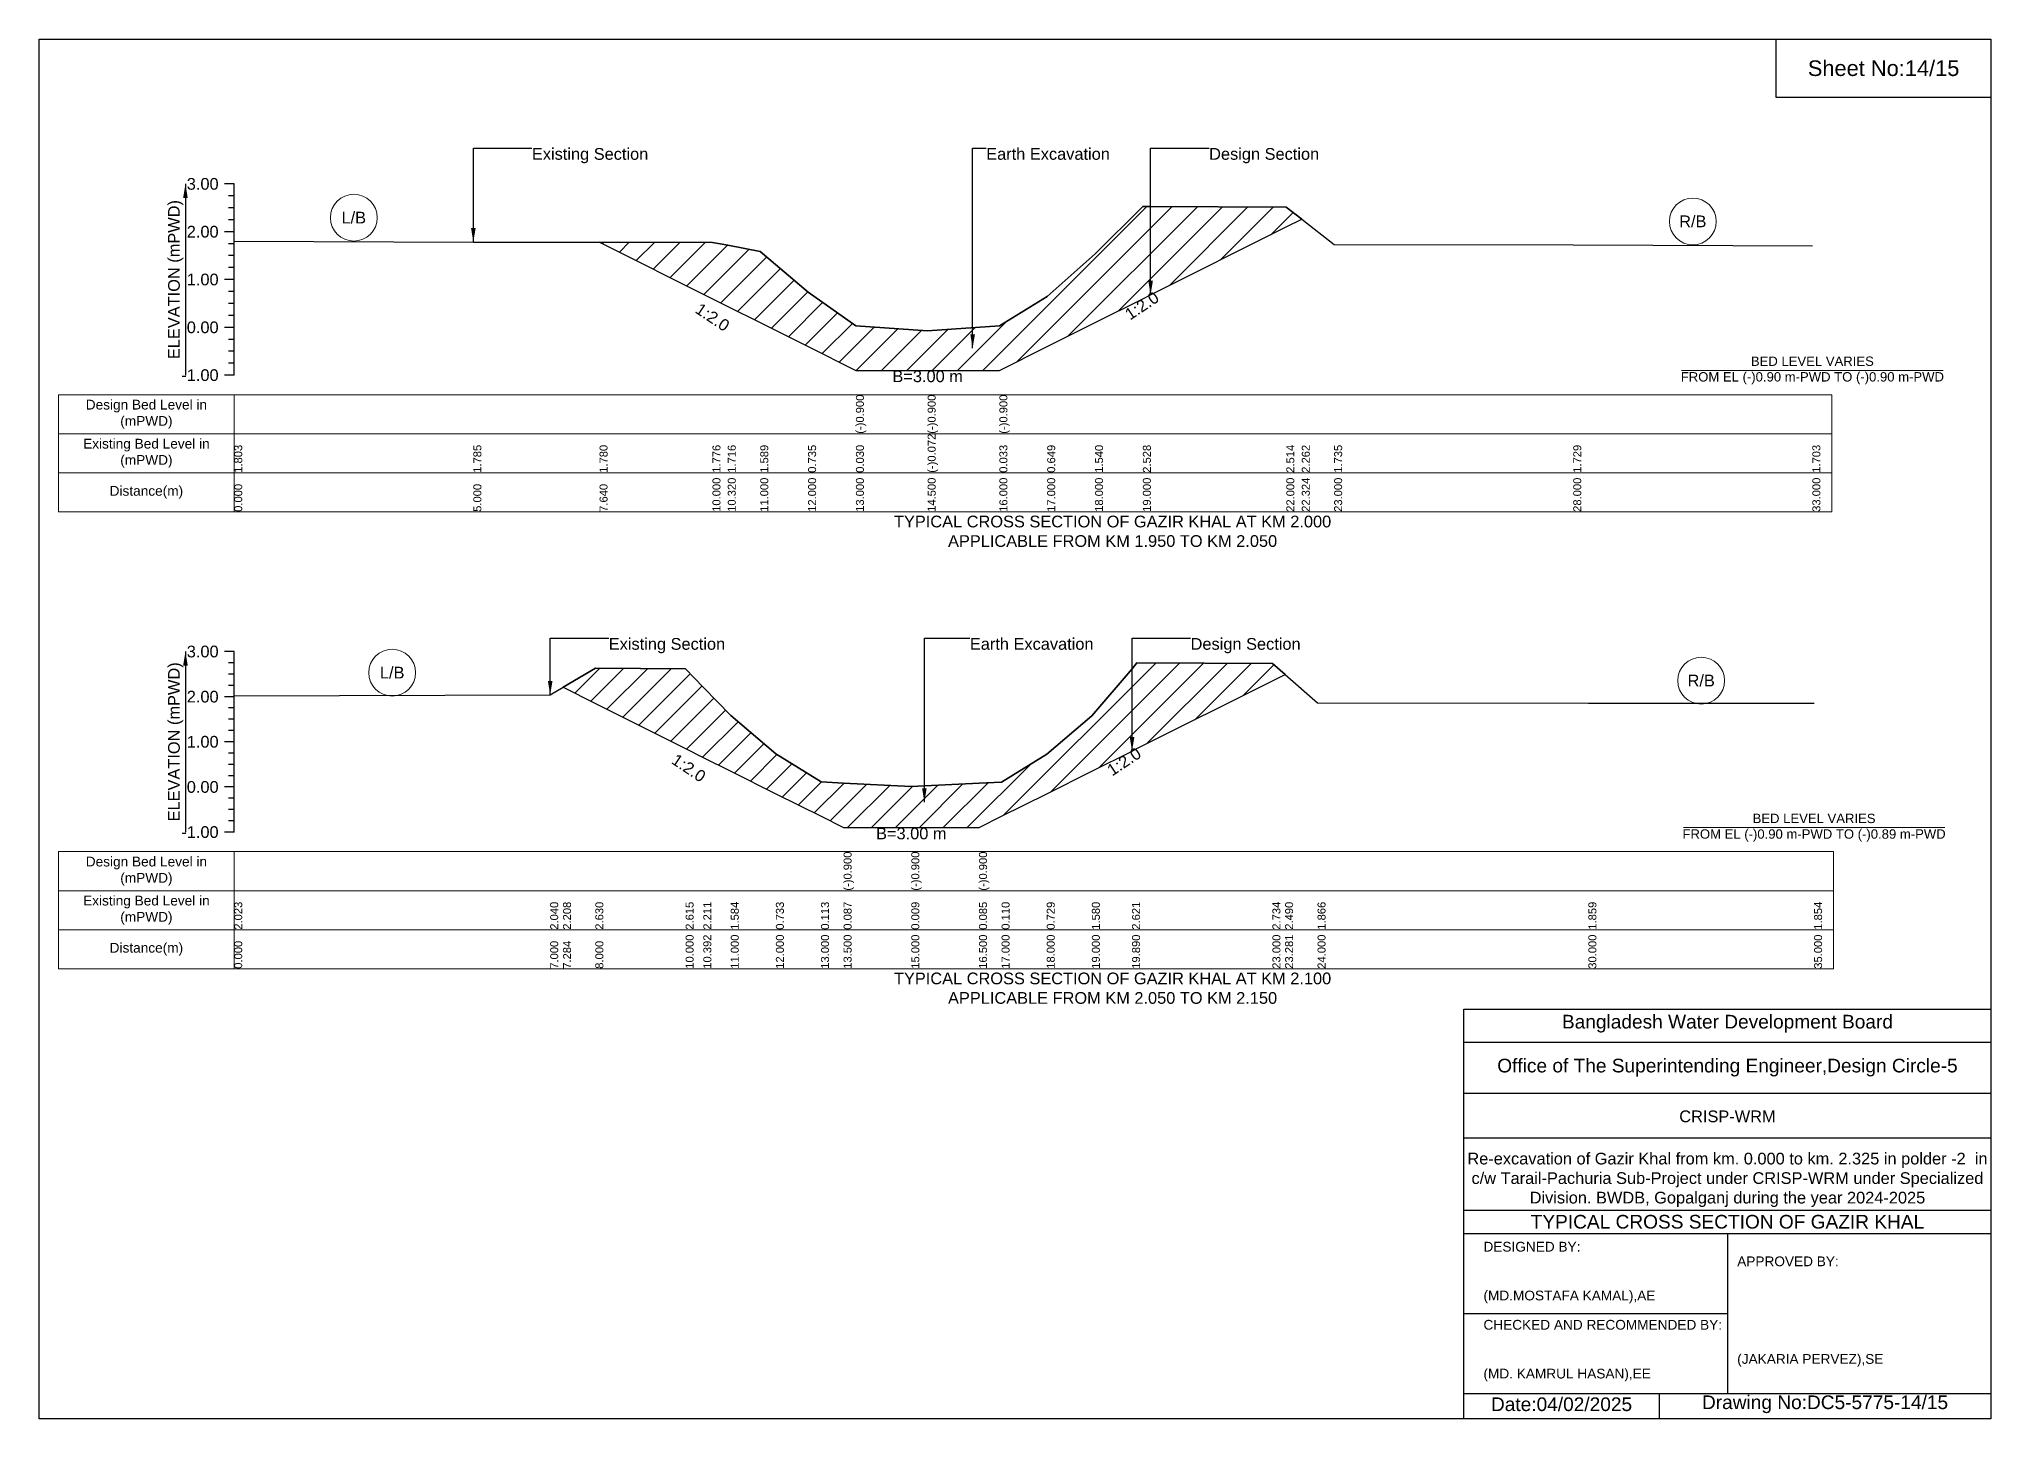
# Model space of a CAD drawing. Header units: inches. Extents: x 91000 to 258000, y -5656 to 9994.
# Drawn here: x 230000 to 238000, y -5656 to 0 of the extents above; entities that cross this region are included whole.
import ezdxf

# ---------------------------------------------------------------- set-up
doc = ezdxf.new("R2010")
doc.units = ezdxf.units.IN
doc.header["$LTSCALE"] = 7
doc.header["$MEASUREMENT"] = 0
for name, color, linetype, lineweight in [('Cross section Data Border', 7, 'Continuous', 9), ('Cross Section Labels', 7, 'Continuous', 9), ('Existing_Bed_Level for Xsection', 7, 'Continuous', 25)]:
    doc.layers.add(name, color=color, linetype=linetype, lineweight=lineweight)
doc.styles.get("Standard").update_dxf_attribs({"font": 'arial.ttf'})
doc.dimstyles.get("Standard").update_dxf_attribs({"dimtxt": 0.18, "dimasz": 0.18, "dimexe": 0.18, "dimexo": 0.0625, "dimgap": 0.09, "dimtad": 0, "dimtih": 1, "dimtoh": 1, "dimdec": 4, "dimzin": 0, "dimdsep": 46, "dimtxsty": 'Standard', "dimcen": 0.09, "dimadec": 0, "dimazin": 0, "dimtfac": 1, "dimtdec": 4, "dimtofl": 0, "dimtmove": 0, "dimatfit": 3, "dimfxl": 1, "dimtolj": 1, "dimtzin": 0, "dimarcsym": 0})

msp = doc.modelspace()

# ---------------------------------------------------------------- hatches: boundary and pattern name
at = {"layer": 'Existing_Bed_Level for Xsection'}
h = msp.add_hatch(dxfattribs=at)
h.set_pattern_fill('ANSI31', color=256, scale=588, style=0)
h.paths.add_polyline_path([(232297.3, -833), (232760, -1064.3), (232822.7, -1095.6), (232956, -1162.3), (233152, -1260.3), (233348, -1358.3), (233642, -1358.3), (233936, -1358.3), (234132, -1260.3), (234328, -1162.3), (234524, -1064.3), (234555.7, -1048.4), (235112, -770.3), (235175.4, -738.6), (235112, -689.1), (234555.7, -686.5), (234524, -686.4), (234328, -880), (234132, -1054.7), (233936, -1175.4), (233642, -1196), (233348, -1176), (233152, -1037.8), (232956, -870.4), (232822.7, -845.5), (232760, -833.8)])
h = msp.add_hatch(dxfattribs=at)
h.set_pattern_fill('ANSI31', color=256, scale=555, style=0)
h.paths.add_polyline_path([(232147.6, -2657.2), (232280, -2723.4), (232650, -2908.4), (232722.6, -2944.7), (232835, -3000.9), (233020, -3093.4), (233205, -3185.9), (233297.5, -3232.2), (233575, -3232.2), (233852.5, -3232.2), (233945, -3185.9), (234130, -3093.4), (234315, -3000.9), (234479.7, -2918.6), (234500, -2908.4), (235055, -2630.9), (235106.9, -2605), (235055, -2559.9), (234500, -2557.1), (234479.7, -2580.8), (234315, -2773.4), (234130, -2930.8), (233945, -3045.3), (233852.5, -3050), (233575, -3064), (233297.5, -3049.6), (233205, -3044.8), (233020, -2930.1), (232835, -2772.6), (232722.6, -2656.7), (232650, -2581.9), (232280, -2579.1)])

# ---------------------------------------------------------------- linework, layer by layer
for points in [[(230000, 0), (238000, 0), (238000, -5656), (230000, -5656)], [(237120, 0), (238000, 0), (238000, -240), (237120, -240)]]:
    msp.add_lwpolyline(points, close=True)
for points in [[(235840, -5656), (235840, -3976), (238000, -3976)], [(235840, -4112), (238000, -4112)], [(235840, -4320), (238000, -4320)], [(235840, -4504), (238000, -4504)], [(235840, -4800), (238000, -4800)], [(235840, -4896), (238000, -4896)], [(236920, -4896), (236920, -5552)], [(235840, -5224), (236920, -5224)], [(235840, -5552), (238000, -5552)], [(236640, -5552), (236640, -5656)]]:
    msp.add_lwpolyline(points)
at = {"layer": 'Cross section Data Border'}
for points in [[(230080, -1457.9), (237348, -1457.9), (237348, -1937.9), (230080, -1937.9)], [(230080, -3330.7), (237355, -3330.7), (237355, -3810.7), (230080, -3810.7)]]:
    msp.add_lwpolyline(points, close=True, dxfattribs=at)
for points in [[(230800, -1457.9), (230800, -1937.9)], [(230080, -1617.9), (237348, -1617.9)], [(230080, -1777.9), (237348, -1777.9)], [(230800, -3330.7), (230800, -3810.7)], [(230080, -3490.7), (237355, -3490.7)], [(230080, -3650.7), (237355, -3650.7)]]:
    msp.add_lwpolyline(points, dxfattribs=at)
at = {"layer": 'Cross Section Labels'}
for points in [[(236732.2, -1358.3), (237803.8, -1358.3)], [(236739.2, -3232.2), (237810.8, -3232.2)]]:
    msp.add_lwpolyline(points, dxfattribs=at)
for centre in [(231290, -732.3), (236778, -747.6), (231447.5, -2597.3), (236812.5, -2629.7)]:
    msp.add_circle(centre, 96, dxfattribs=at)
at = {"layer": 'Existing_Bed_Level for Xsection'}
for points in [[(230800, -593.9), (230760, -593.9)], [(230800, -1377.9), (230800, -1181.9), (230800, -985.9), (230800, -789.9), (230800, -593.9)], [(230800, -642.9), (230776, -642.9)], [(230800, -691.9), (230776, -691.9)], [(230800, -828.5), (231780, -832), (232297.3, -833), (232760, -833.8), (232822.7, -845.5), (232956, -870.4), (233152, -1037.8), (233348, -1176), (233348, -1176), (233642, -1196), (233642, -1196), (233936, -1175.4), (233936, -1175.4), (234132, -1054.7), (234328, -880), (234524, -686.4), (234555.7, -686.5), (235112, -689.1), (235175.4, -738.6), (235308, -841.8), (236288, -843), (237268, -848.1)], [(230800, -789.9), (230760, -789.9)], [(230800, -740.9), (230776, -740.9)], [(230800, -838.9), (230776, -838.9)], [(230800, -887.9), (230776, -887.9)], [(230800, -936.9), (230776, -936.9)], [(230800, -985.9), (230760, -985.9)], [(230800, -1034.9), (230776, -1034.9)], [(230800, -1083.9), (230776, -1083.9)], [(230800, -1181.9), (230760, -1181.9)], [(230800, -1132.9), (230776, -1132.9)], [(230800, -1230.9), (230776, -1230.9)], [(230800, -1279.9), (230776, -1279.9)], [(230800, -1328.9), (230776, -1328.9)], [(230800, -1377.9), (230760, -1377.9)], [(230800, -2510.7), (230760, -2510.7)], [(230800, -2556.9), (230776, -2556.9)], [(230800, -3250.7), (230800, -3065.7), (230800, -2880.7), (230800, -2695.7), (230800, -2510.7)], [(230800, -2691.4), (232095, -2688.3), (232147.6, -2657.2), (232280, -2579.1), (232650, -2581.9), (232722.6, -2656.7), (232835, -2772.6), (233020, -2930.1), (233205, -3044.8), (233297.5, -3049.6), (233297.5, -3049.6), (233575, -3064), (233575, -3064), (233852.5, -3050), (233852.5, -3050), (233945, -3045.3), (234130, -2930.8), (234315, -2773.4), (234479.7, -2580.8), (234500, -2557.1), (235055, -2559.9), (235106.9, -2605), (235240, -2720.5), (236350, -2721.8), (237275, -2722.7)], [(230800, -2603.2), (230776, -2603.2)], [(230800, -2695.7), (230760, -2695.7)], [(230800, -2649.4), (230776, -2649.4)], [(230800, -2741.9), (230776, -2741.9)], [(230800, -2788.2), (230776, -2788.2)], [(230800, -2834.4), (230776, -2834.4)], [(230800, -2880.7), (230760, -2880.7)], [(230800, -2926.9), (230776, -2926.9)], [(230800, -2973.2), (230776, -2973.2)], [(230800, -3019.4), (230776, -3019.4)], [(230800, -3065.7), (230760, -3065.7)], [(230800, -3111.9), (230776, -3111.9)], [(230800, -3158.2), (230776, -3158.2)], [(230800, -3250.7), (230760, -3250.7)], [(230800, -3204.4), (230776, -3204.4)]]:
    msp.add_lwpolyline(points, dxfattribs=at)
for points in [[(232297.3, -833), (232760, -1064.3), (232822.7, -1095.6), (232956, -1162.3), (233152, -1260.3), (233348, -1358.3), (233348, -1358.3), (233642, -1358.3), (233642, -1358.3), (233936, -1358.3), (233936, -1358.3), (234132, -1260.3), (234328, -1162.3), (234524, -1064.3), (234555.7, -1048.4), (235112, -770.3), (235175.4, -738.6), (235112, -689.1), (234555.7, -686.5), (234524, -686.4), (234328, -880), (234132, -1054.7), (233936, -1175.4), (233936, -1175.4), (233642, -1196), (233642, -1196), (233348, -1176), (233348, -1176), (233152, -1037.8), (232956, -870.4), (232822.7, -845.5), (232760, -833.8)], [(232147.6, -2657.2), (232147.6, -2657.2), (232280, -2723.4), (232650, -2908.4), (232722.6, -2944.7), (232835, -3000.9), (233020, -3093.4), (233205, -3185.9), (233297.5, -3232.2), (233297.5, -3232.2), (233575, -3232.2), (233575, -3232.2), (233852.5, -3232.2), (233852.5, -3232.2), (233945, -3185.9), (234130, -3093.4), (234315, -3000.9), (234479.7, -2918.6), (234500, -2908.4), (235055, -2630.9), (235106.9, -2605), (235055, -2559.9), (234500, -2557.1), (234479.7, -2580.8), (234315, -2773.4), (234130, -2930.8), (233945, -3045.3), (233852.5, -3050), (233852.5, -3050), (233575, -3064), (233575, -3064), (233297.5, -3049.6), (233297.5, -3049.6), (233205, -3044.8), (233020, -2930.1), (232835, -2772.6), (232722.6, -2656.7), (232650, -2581.9), (232280, -2579.1), (232147.6, -2657.2)]]:
    msp.add_lwpolyline(points, close=True, dxfattribs=at)

# ---------------------------------------------------------------- texts
for s, insert, char_height, width, attachment_point in [('Sheet No:14/15', (237560, -120), 64, 613.239, 5), ('CRISP-WRM', (236920, -4416), 48, 2240, 5), ('Re-excavation of Gazir Khal from km. 0.000 to km. 2.325 in polder -2  in c/w Tarail-Pachuria Sub-Project under CRISP-WRM under Specialized Division. BWDB, Gopalganj during the year 2024-2025', (236920, -4676), 48, 2160, 5), ('TYPICAL CROSS SECTION OF GAZIR KHAL', (236920, -4848), 56, 2240, 5), ('DESIGNED BY:^J^J^J(MD.MOSTAFA KAMAL),AE', (235920, -5056), 40, 1120, 4), ('APPROVED BY:^J^J^J^J^J^J(JAKARIA PERVEZ),SE', (236960, -5216), 40, 1120, 4), ('CHECKED AND RECOMMENDED BY:^J^J^J(MD. KAMRUL HASAN),EE', (235920, -5376), 40, 1120, 4), ('Date:04/02/2025', (236240, -5596), 56, 1120, 5), ('Drawing No:DC5-5775-14/15', (237320, -5596), 56, 1760, 5)]:
    msp.add_mtext(s, dxfattribs=dict(insert=insert, char_height=char_height, width=width, attachment_point=attachment_point))
at = {"char_height": 56, "attachment_point": 5}
for s, insert in [('Bangladesh Water Development Board', (236920, -4036)), ('Office of The Superintending Engineer,Design Circle-5', (236920, -4216))]:
    msp.add_mtext(s, dxfattribs=dict(at, insert=insert))
at = {"layer": 'Cross section Data Border', "char_height": 40, "width": 640, "attachment_point": 5}
for s, insert in [('Design Bed Level in (mPWD)', (230440, -1537.9)), ('Existing Bed Level in (mPWD)', (230440, -1697.9)), ('Distance(m)', (230440, -1857.9)), ('Design Bed Level in (mPWD)', (230440, -3410.7)), ('Existing Bed Level in (mPWD)', (230440, -3570.7)), ('Distance(m)', (230440, -3730.7))]:
    msp.add_mtext(s, dxfattribs=dict(at, insert=insert))
at = {"layer": 'Cross Section Labels'}
for s, insert, char_height, attachment_point in [('Existing Section', (232020, -446.9), 48, 1), ('Earth Excavation', (233882, -446.9), 48, 1), ('Design Section', (234795.7, -446.9), 48, 1), ('L/B', (231290, -732.3), 48, 5), ('R/B', (236778, -747.6), 48, 5), ('B=3.00 m', (233642, -1358.3), 48, 2), ('BED LEVEL VARIES ^JFROM EL (-)0.90 m-PWD TO (-)0.90 m-PWD', (237268, -1358.3), 38.4, 5), ('TYPICAL CROSS SECTION OF GAZIR KHAL AT KM 2.000^JAPPLICABLE FROM KM 1.950 TO KM 2.050', (234400, -2017.9), 48, 5), ('Existing Section', (232335, -2455.2), 48, 1), ('Earth Excavation', (233815, -2455.2), 48, 1), ('Design Section', (234719.7, -2455.2), 48, 1), ('L/B', (231447.5, -2597.3), 48, 5), ('R/B', (236812.5, -2629.7), 48, 5), ('BED LEVEL VARIES ^JFROM EL (-)0.90 m-PWD TO (-)0.89 m-PWD', (237275, -3232.2), 38.4, 5), ('B=3.00 m', (233575, -3232.2), 48, 2), ('TYPICAL CROSS SECTION OF GAZIR KHAL AT KM 2.100^JAPPLICABLE FROM KM 2.050 TO KM 2.150', (234400, -3890.7), 48, 5)]:
    msp.add_mtext(s, dxfattribs=dict(at, insert=insert, char_height=char_height, attachment_point=attachment_point))
at = {"layer": 'Cross Section Labels', "char_height": 48, "attachment_point": 2}
for insert, rotation in [((234506.7, -1072.9), 33.69007), ((232773.7, -1120.1), 326.30993), ((232676.3, -2967.8), 326.30993), ((234433.5, -2941.7), 33.69007)]:
    msp.add_mtext('1:2.0', dxfattribs=dict(at, insert=insert, rotation=rotation))
at = {"layer": 'Existing_Bed_Level for Xsection', "char_height": 48, "attachment_point": 6}
for s, insert in [('3.00', (230736, -593.9)), ('2.00', (230736, -789.9)), ('1.00', (230736, -985.9)), ('0.00', (230736, -1181.9)), ('-1.00', (230736, -1377.9)), ('3.00', (230736, -2510.7)), ('2.00', (230736, -2695.7)), ('1.00', (230736, -2880.7)), ('0.00', (230736, -3065.7)), ('-1.00', (230736, -3250.7))]:
    msp.add_mtext(s, dxfattribs=dict(at, insert=insert))
at = {"layer": 'Existing_Bed_Level for Xsection', "rotation": 90}
for s, insert, char_height, attachment_point in [('ELEVATION (mPWD)', (230560, -985.9), 48, 5), ('(-)0.900', (233348, -1617.9), 32.8, 1), ('(-)0.900', (233642, -1617.9), 32.8, 1), ('(-)0.900', (233936, -1617.9), 32.8, 1), ('1.803', (230800, -1777.9), 32.8, 1), ('1.785', (231780, -1777.9), 32.8, 1), ('1.780', (232297.3, -1777.9), 32.8, 1), ('1.776', (232760, -1777.9), 32.8, 1), ('1.716', (232822.7, -1777.9), 32.8, 1), ('1.589', (232956, -1777.9), 32.8, 1), ('0.735', (233152, -1777.9), 32.8, 1), ('0.030', (233348, -1777.9), 32.8, 1), ('(-)0.072', (233642, -1777.9), 32.8, 1), ('0.033', (233936, -1777.9), 32.8, 1), ('0.649', (234132, -1777.9), 32.8, 1), ('1.540', (234328, -1777.9), 32.8, 1), ('2.528', (234524, -1777.9), 32.8, 1), ('2.514', (235112, -1777.9), 32.8, 1), ('2.262', (235175.4, -1777.9), 32.8, 1), ('1.735', (235308, -1777.9), 32.8, 1), ('1.729', (236288, -1777.9), 32.8, 1), ('1.703', (237268, -1777.9), 32.8, 1), ('0.000', (230800, -1937.9), 32.8, 1), ('5.000', (231780, -1937.9), 32.8, 1), ('7.640', (232297.3, -1937.9), 32.8, 1), ('10.000', (232760, -1937.9), 32.8, 1), ('10.320', (232822.7, -1937.9), 32.8, 1), ('11.000', (232956, -1937.9), 32.8, 1), ('12.000', (233152, -1937.9), 32.8, 1), ('13.000', (233348, -1937.9), 32.8, 1), ('14.500', (233642, -1937.9), 32.8, 1), ('16.000', (233936, -1937.9), 32.8, 1), ('17.000', (234132, -1937.9), 32.8, 1), ('18.000', (234328, -1937.9), 32.8, 1), ('19.000', (234524, -1937.9), 32.8, 1), ('22.000', (235112, -1937.9), 32.8, 1), ('22.324', (235175.4, -1937.9), 32.8, 1), ('23.000', (235308, -1937.9), 32.8, 1), ('28.000', (236288, -1937.9), 32.8, 1), ('33.000', (237268, -1937.9), 32.8, 1), ('ELEVATION (mPWD)', (230560, -2880.7), 48, 5), ('(-)0.900', (233297.5, -3490.7), 32.8, 1), ('(-)0.900', (233575, -3490.7), 32.8, 1), ('(-)0.900', (233852.5, -3490.7), 32.8, 1), ('2.023', (230800, -3650.7), 32.8, 1), ('2.040', (232095, -3650.7), 32.8, 1), ('2.208', (232147.6, -3650.7), 32.8, 1), ('2.630', (232280, -3650.7), 32.8, 1), ('2.615', (232650, -3650.7), 32.8, 1), ('2.211', (232722.6, -3650.7), 32.8, 1), ('1.584', (232835, -3650.7), 32.8, 1), ('0.733', (233020, -3650.7), 32.8, 1), ('0.113', (233205, -3650.7), 32.8, 1), ('0.087', (233297.5, -3650.7), 32.8, 1), ('0.009', (233575, -3650.7), 32.8, 1), ('0.085', (233852.5, -3650.7), 32.8, 1), ('0.110', (233945, -3650.7), 32.8, 1), ('0.729', (234130, -3650.7), 32.8, 1), ('1.580', (234315, -3650.7), 32.8, 1), ('2.621', (234479.7, -3650.7), 32.8, 1), ('2.734', (235055, -3650.7), 32.8, 1), ('2.490', (235106.9, -3650.7), 32.8, 1), ('1.866', (235240, -3650.7), 32.8, 1), ('1.859', (236350, -3650.7), 32.8, 1), ('1.854', (237275, -3650.7), 32.8, 1), ('10.000', (232650, -3810.7), 32.8, 1), ('10.392', (232722.6, -3810.7), 32.8, 1), ('11.000', (232835, -3810.7), 32.8, 1), ('12.000', (233020, -3810.7), 32.8, 1), ('13.000', (233205, -3810.7), 32.8, 1), ('13.500', (233297.5, -3810.7), 32.8, 1), ('15.000', (233575, -3810.7), 32.8, 1), ('16.500', (233852.5, -3810.7), 32.8, 1), ('17.000', (233945, -3810.7), 32.8, 1), ('18.000', (234130, -3810.7), 32.8, 1), ('19.000', (234315, -3810.7), 32.8, 1), ('19.890', (234479.7, -3810.7), 32.8, 1), ('23.000', (235055, -3810.7), 32.8, 1), ('23.281', (235106.9, -3810.7), 32.8, 1), ('24.000', (235240, -3810.7), 32.8, 1), ('30.000', (236350, -3810.7), 32.8, 1), ('35.000', (237275, -3810.7), 32.8, 1), ('0.000', (230800, -3810.7), 32.8, 1), ('7.000', (232095, -3810.7), 32.8, 1), ('7.284', (232147.6, -3810.7), 32.8, 1), ('8.000', (232280, -3810.7), 32.8, 1)]:
    msp.add_mtext(s, dxfattribs=dict(at, insert=insert, char_height=char_height, attachment_point=attachment_point))

# ---------------------------------------------------------------- leaders
at = {"layer": 'Cross Section Labels', "annotation_type": 0, "has_hookline": 1, "hookline_direction": 0}
for points, text_width in [([(231780, -832), (231780, -446.9), (232019.9, -446.9)], 467.2), ([(233826.3, -1267.7), (233826.3, -446.9), (233881.9, -446.9)], 497), ([(234555.7, -1048.4), (234555.7, -446.9), (234795.6, -446.9)], 441.2), ([(232095, -2688.3), (232095, -2455.2), (232334.9, -2455.2)], 467.2), ([(233628.6, -3128.2), (233628.6, -2455.2), (233814.9, -2455.2)], 497), ([(234479.7, -2918.6), (234479.7, -2455.2), (234719.6, -2455.2)], 441.2)]:
    msp.add_leader(points, dimstyle='Standard', override={"dimasz": 57.6}, dxfattribs=dict(at, text_width=text_width))
at = {"layer": 'Existing_Bed_Level for Xsection'}
for points in [[(230600, -593.9), (230600, -1377.9)], [(230600, -2510.7), (230600, -3250.7)]]:
    msp.add_leader(points, dimstyle='Standard', override={"dimasz": 57.6}, dxfattribs=at)

doc.saveas('drawing.dxf')
